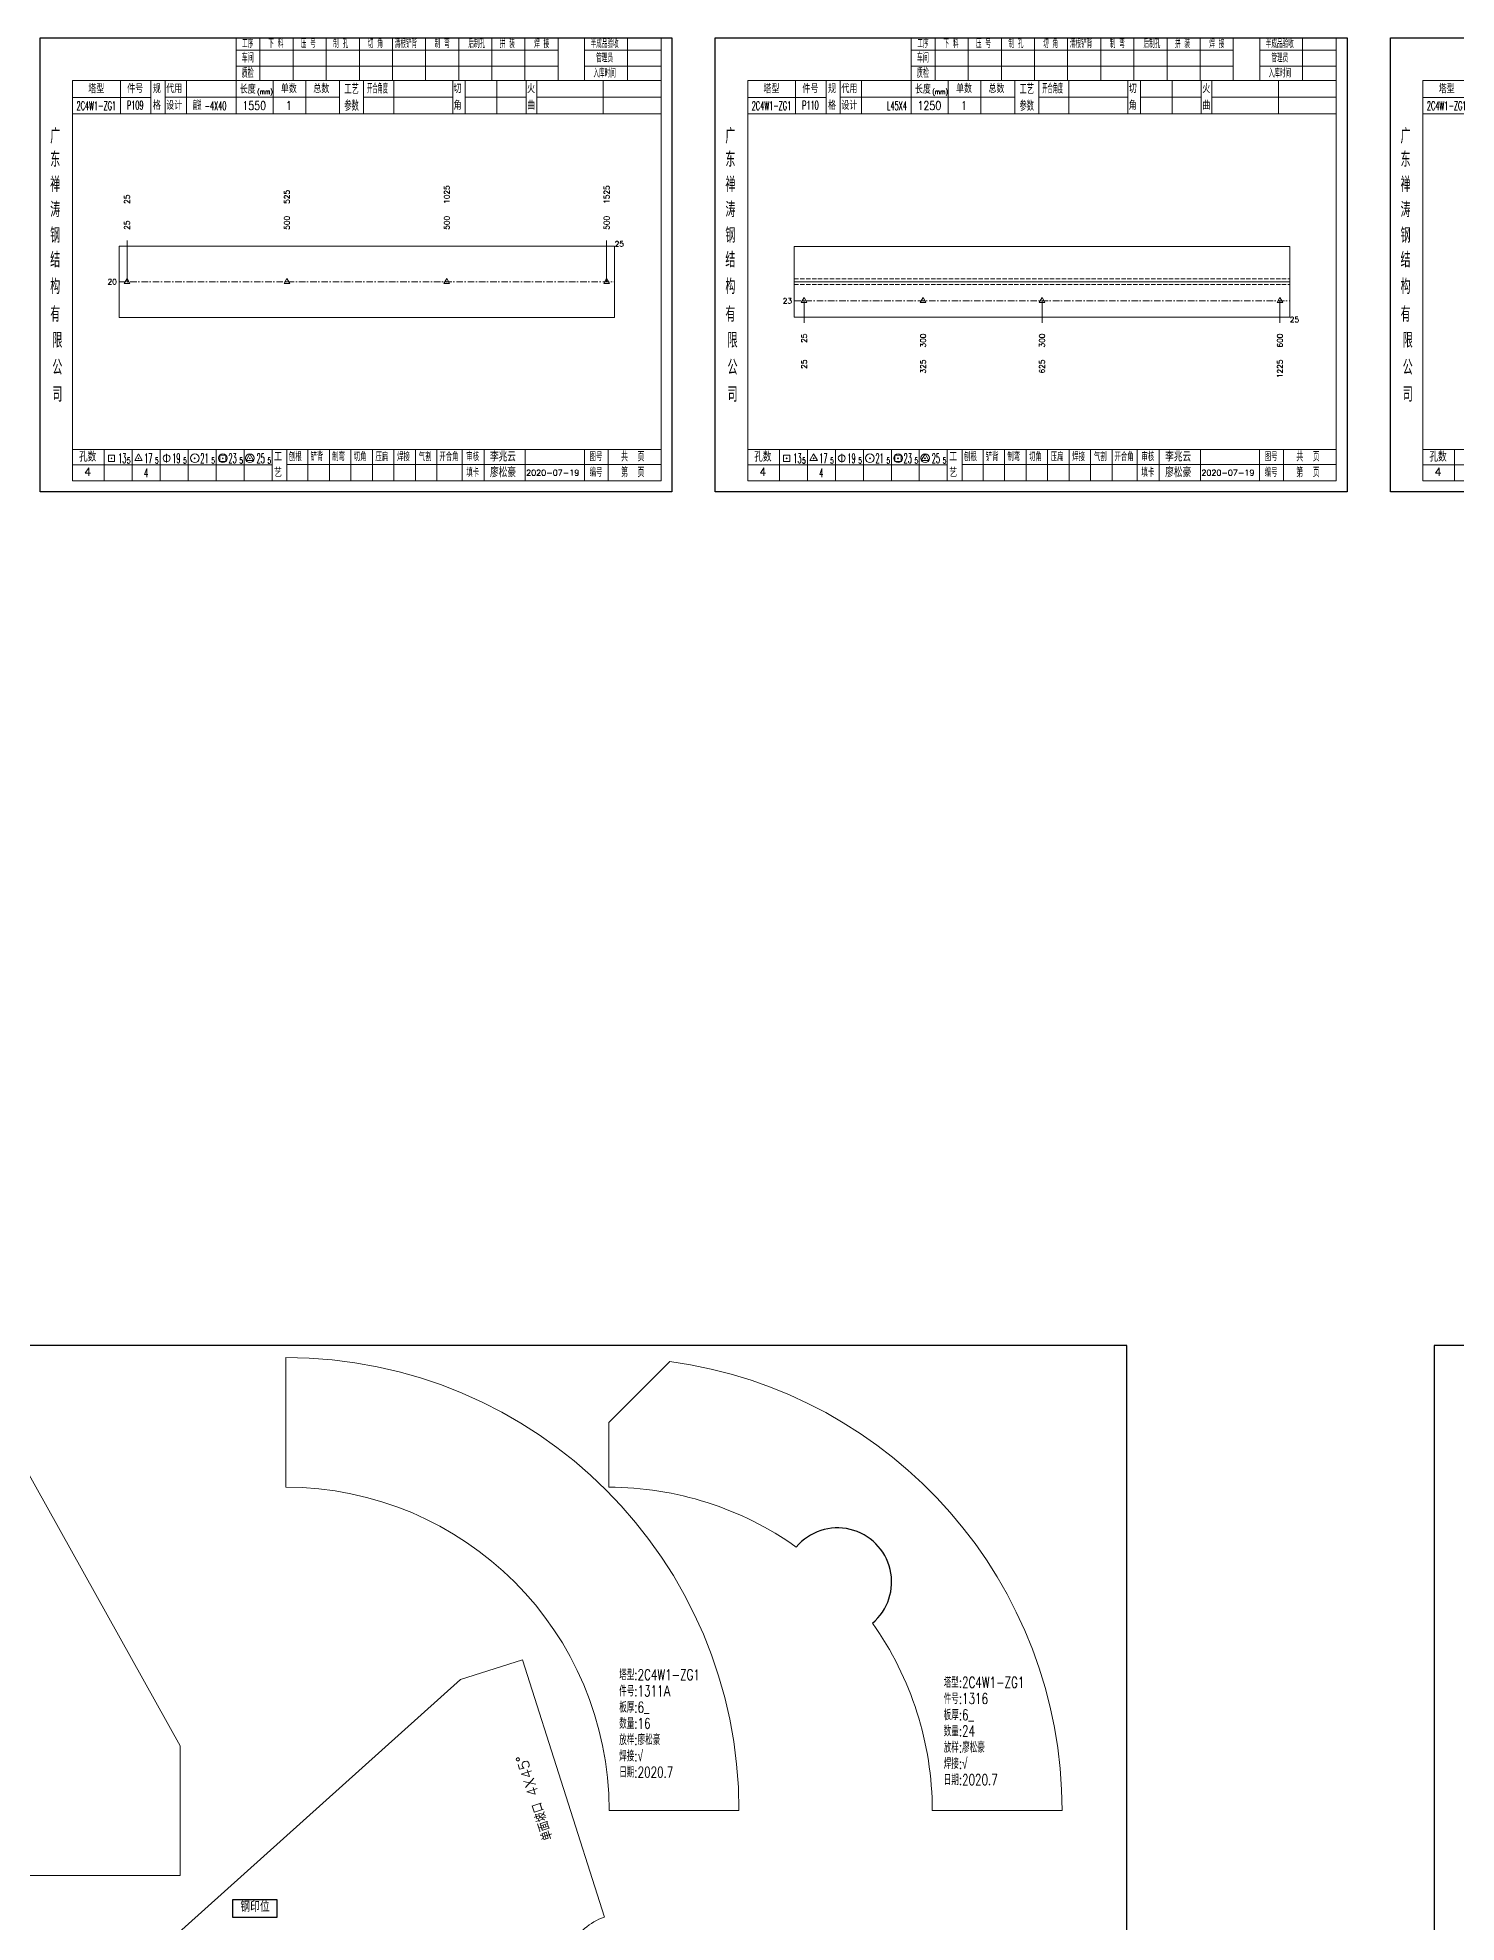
# Model space of a CAD drawing. Extents: x 154981 to 165753, y -86801 to -82885.
# Drawn here: x 158574 to 159230, y -85838 to -84967 of the extents above; entities that cross this region are included whole.
import ezdxf
from ezdxf.enums import TextEntityAlignment as Align

# ---------------------------------------------------------------- set-up
doc = ezdxf.new("R2010")
doc.units = 0
doc.header["$MEASUREMENT"] = 0
for name, pattern in [('一点画线', [5.2, 3, -1, 0.2, -1]), ('虚线', [2.75, 2, -0.75]), ('长虚线', [10, 6, -4])]:
    doc.linetypes.add(name, pattern=pattern)
doc.layers.get('0').update_dxf_attribs({"linetype": 'CONTINUOUS', "lineweight": 25})
for name, color, linetype, lineweight in [('1', 7, 'CONTINUOUS', 25), ('4', 7, 'CONTINUOUS', 25), ('5', 7, 'CONTINUOUS', 25)]:
    doc.layers.add(name, color=color, linetype=linetype, lineweight=lineweight)
doc.styles.get("Standard").update_dxf_attribs({"font": 'simplex.shx', "width": 0.7, "height": 3, "bigfont": 'gbhzfs.shx'})

# ---------------------------------------------------------------- blocks, each defined once
blk = doc.blocks.new('孔17.5')
at = {"layer": '5', "color": 7, "linetype": 'Continuous', "lineweight": 13}
for p, q in [((0, 1), (-0.866, -0.5)), ((-0.1, -0.1), (0.1, 0.1)), ((0.1, -0.1), (-0.1, 0.1)), ((0.866, -0.5), (0, 1)), ((-0.866, -0.5), (0.866, -0.5))]:
    blk.add_line(p, q, dxfattribs=at)
blk = doc.blocks.new('CTJGK')
at = {"color": 6, "linetype": 'Continuous'}
for p, q in [((0, 209.97), (292.13, 209.97)), ((0, 0), (0, 209.97)), ((292.13, 209.97), (292.13, 0)), ((292.13, 0), (0, 0))]:
    blk.add_line(p, q, dxfattribs=at)
blk = doc.blocks.new('PLKM_c9610adf-1f57-4635-859a-d11d2eebc35f', base_point=(158256.75, -88330.96))
at = {"layer": '1', "color": 7, "linetype": 'Continuous', "lineweight": 18}
for p, q in [((157929.68, -88286.21), (157929.68, -88226.21)), ((158139.18, -88435.71), (158079.18, -88435.71))]:
    blk.add_line(p, q, dxfattribs=at)
for radius, start in [(209.5, 360), (149.5, 0)]:
    blk.add_arc((157929.68, -88435.71), radius, start, 90, dxfattribs=at)
at = {"layer": '1', "color": 7, "linetype": 'Continuous', "lineweight": 13, "insert": (158083.82, -88370.41), "char_height": 5, "width": 500, "attachment_point": 1, "line_spacing_factor": 0.9}
blk.add_mtext('塔型:2C4W1-ZG1\\P件号:1311{\\fArial|b0|i0|c0|p32;A}\\P板厚:6_\\P数量:16\\P放样:廖松豪\\P焊接:√\\P日期:2020.7', dxfattribs=at)
blk = doc.blocks.new('板孔21.5')
at = {"layer": '5', "color": 7, "linetype": 'Continuous', "lineweight": 13}
for p, q in [((-0.3, -0.3), (0.3, 0.3)), ((0.3, -0.3), (-0.3, 0.3))]:
    blk.add_line(p, q, dxfattribs=at)
blk.add_circle((0, 0), 1, dxfattribs=at)
blk = doc.blocks.new('PLKM_0cd95ad8-33b7-4c94-bf87-b9692bc8184b', base_point=(157383.19, -88328.53))
at = {"color": 3, "linetype": 'Continuous'}
blk.add_lwpolyline([(157222.83, -88298.34), (157243.28, -88298.34), (157243.28, -88306.73), (157222.83, -88306.73)], close=True, dxfattribs=at)
at = {"layer": '1', "color": 7, "linetype": 'Continuous', "lineweight": 18}
for p, q in [((157368.04, -88221.35), (157045.85, -88375.71)), ((157454.82, -88245.21), (157368.04, -88221.35)), ((157527.6, -88375.71), (157454.82, -88245.21)), ((157045.85, -88375.71), (157045.85, -88435.71)), ((157527.6, -88435.71), (157527.6, -88375.71)), ((157045.85, -88435.71), (157527.6, -88435.71))]:
    blk.add_line(p, q, dxfattribs=at)
at = {"layer": '1', "color": 7, "linetype": 'Continuous', "lineweight": 13, "xscale": 10.75, "yscale": 10.75, "zscale": 10.75}
for p in [(157403.48, -88262.21), (157387.57, -88320.06), (157371.66, -88377.91)]:
    blk.add_blockref('板孔21.5', p, dxfattribs=at)
at = {"layer": '1', "color": 6, "linetype": 'Continuous', "lineweight": 13}
blk.add_text('钢印位', height=5, dxfattribs=at).set_placement((157233.13, -88305.62), align=Align.BOTTOM_CENTER)
at = {"layer": '1', "color": 7, "linetype": 'Continuous', "lineweight": 13}
blk.add_text('单面坡口 6X45%%D', height=5, dxfattribs=at).set_placement((157286.72, -88425.71), align=Align.BOTTOM_CENTER)
at = {"layer": '1', "color": 7, "linetype": 'Continuous', "lineweight": 13, "insert": (157220.53, -88312.67), "char_height": 5, "width": 500, "attachment_point": 1, "line_spacing_factor": 0.9}
blk.add_mtext('塔型:2C4W1-ZG1\\P件号:1310\\P板厚:8_Q345B\\P数量:4\\P放样:廖松豪\\P焊接:√\\P日期:2020.7', dxfattribs=at)
blk = doc.blocks.new('PLKM_81663227-5a35-497c-a842-419af5c90540', base_point=(161473.36, -88331.91))
at = {"color": 3, "linetype": 'Continuous'}
blk.add_arc((161251.69, -88330), 25, 310.20378, 139.79622, dxfattribs=at)
at = {"layer": '1', "color": 7, "linetype": 'Continuous', "lineweight": 18}
for p, q in [((161145.97, -88256.21), (161174.08, -88228.11)), ((161145.97, -88286.21), (161145.97, -88256.21)), ((161355.47, -88435.71), (161295.47, -88435.71))]:
    blk.add_line(p, q, dxfattribs=at)
for radius, start, end in [(209.5, 0, 82.29006), (149.5, 54.59243, 90), (149.5, 0, 35.40757)]:
    blk.add_arc((161145.97, -88435.71), radius, start, end, dxfattribs=at)
at = {"layer": '1', "color": 7, "linetype": 'Continuous', "lineweight": 13, "insert": (161300.74, -88373.93), "char_height": 5, "width": 500, "attachment_point": 1, "line_spacing_factor": 0.9}
blk.add_mtext('塔型:2C4W1-ZG1\\P件号:1316\\P板厚:6_\\P数量:24\\P放样:廖松豪\\P焊接:√\\P日期:2020.7', dxfattribs=at)
blk = doc.blocks.new('板孔17.5')
at = {"layer": '5', "color": 7, "linetype": 'Continuous', "lineweight": 13}
for p, q in [((0, 1), (-0.866, -0.5)), ((0.866, -0.5), (0, 1)), ((-0.3, -0.3), (0.3, 0.3)), ((0.3, -0.3), (-0.3, 0.3)), ((-0.866, -0.5), (0.866, -0.5))]:
    blk.add_line(p, q, dxfattribs=at)
at = {"layer": '5', "color": 7, "linetype": 'Continuous', "lineweight": 0}
blk.add_circle((0, 0), 0.1, dxfattribs=at)
blk = doc.blocks.new('PLKM_ddd8681a-e3f3-47d9-ae84-b75eac748165', base_point=(169710.28, -88295.85))
at = {"color": 3, "linetype": 'Continuous'}
blk.add_lwpolyline([(169503.29, -88266.8), (169523.74, -88266.8), (169523.74, -88275.18), (169503.29, -88275.18)], close=True, dxfattribs=at)
at = {"layer": '1', "color": 7, "linetype": 'Continuous', "lineweight": 18}
for p, q in [((169637.17, -88155.99), (169608.58, -88165.09)), ((169675.07, -88275.03), (169637.17, -88155.99)), ((169608.58, -88165.09), (169418.61, -88335.58)), ((169418.61, -88335.58), (169418.61, -88435.71)), ((169418.61, -88435.71), (169558.4, -88435.71))]:
    blk.add_line(p, q, dxfattribs=at)
for centre, start, end in [((169682.65, -88298.85), 107.65991, 204.49399), ((169583.4, -88435.71), 83.58413, 180)]:
    blk.add_arc(centre, 25, start, end, dxfattribs=at)
blk.add_ellipse((169732.86, -88439.84), major_axis=(-46.7, -142.29), ratio=0.998259, start_param=3.968969, end_param=4.834291, dxfattribs=at)
at = {"layer": '1', "color": 7, "linetype": '长虚线', "lineweight": 13}
for name, p, xscale, yscale, zscale in [('板孔17.5', (169591.86, -88305.68), 8.75, 8.75, 8.75), ('板孔21.5', (169448.61, -88385.58), 10.75, 10.75, 10.75), ('板孔21.5', (169508.61, -88385.58), 10.75, 10.75, 10.75)]:
    blk.add_blockref(name, p, dxfattribs=dict(at, xscale=xscale, yscale=yscale, zscale=zscale))
at = {"layer": '1', "color": 7, "linetype": 'Continuous', "lineweight": 13}
blk.add_text('单面坡口 4X45%%D', height=5, rotation=108, dxfattribs=at).set_placement((169646.59, -88218.54), align=Align.BOTTOM_CENTER)
at = {"layer": '1', "color": 6, "linetype": 'Continuous', "lineweight": 13}
blk.add_text('钢印位', height=5, dxfattribs=at).set_placement((169513.58, -88274.07), align=Align.BOTTOM_CENTER)
at = {"layer": '1', "color": 7, "linetype": 'Continuous', "lineweight": 13}
blk.add_text('单面坡口 4X45%%D', height=5, dxfattribs=at).set_placement((169488.5, -88425.71), align=Align.BOTTOM_CENTER)
at = {"layer": '1', "color": 7, "linetype": 'Continuous', "lineweight": 13, "insert": (169501.94, -88281.8), "char_height": 5, "width": 500, "attachment_point": 1, "line_spacing_factor": 0.9}
blk.add_mtext('塔型:2C4W1-ZG1\\P件号:1343A\\P板厚:6_Q345B\\P数量:2\\P放样:廖松豪\\P焊接:√\\P日期:2020.7', dxfattribs=at)

msp = doc.modelspace()

# ---------------------------------------------------------------- linework, layer by layer
at = {"color": 7, "linetype": 'Continuous', "lineweight": 18}
for p, q in [((158611.52666, -85062.99383), (158611.52666, -85095.99383)), ((158611.52666, -85062.99383), (158840.65666, -85062.99383)), ((158840.65666, -85062.99383), (158840.65666, -85095.99383)), ((158923.65666, -85063.1605), (158923.65666, -85095.82717)), ((158923.65666, -85063.1605), (159152.78666, -85063.1605)), ((159152.78666, -85063.1605), (159152.78666, -85095.82717)), ((158923.65666, -85079.49383), (159152.78666, -85079.49383))]:
    msp.add_line(p, q, dxfattribs=at)
at = {"color": 7, "linetype": 'Continuous', "lineweight": 13}
for p, q in [((158615.22231, -85079.49383), (158615.22231, -85060.49383)), ((158836.96102, -85079.49383), (158836.96102, -85060.49383)), ((158928.23926, -85088.32717), (158928.23926, -85098.49383)), ((159038.22166, -85088.32717), (159038.22166, -85098.49383)), ((159148.20406, -85088.32717), (159148.20406, -85098.49383))]:
    msp.add_line(p, q, dxfattribs=at)
at = {"color": 1, "linetype": '一点画线', "lineweight": 13}
for p, q in [((158611.52666, -85079.49383), (158840.65666, -85079.49383)), ((158923.65666, -85088.32717), (159152.78666, -85088.32717))]:
    msp.add_line(p, q, dxfattribs=at)
at = {"color": 6, "linetype": '虚线', "lineweight": 18}
for p, q in [((158923.65666, -85078.1605), (159152.78666, -85078.1605)), ((158923.65666, -85080.82717), (159152.78666, -85080.82717))]:
    msp.add_line(p, q, dxfattribs=at)
at = {"color": 3, "linetype": 'Continuous'}
for points in [[(157297.75925, -85571.357), (157297.75925, -86801.357), (159077.49628, -86801.357), (159077.49628, -85571.357)], [(159219.58554, -85571.357), (159219.58554, -86801.357), (160281.0105, -86801.357), (160281.0105, -85571.357)]]:
    msp.add_lwpolyline(points, close=True, dxfattribs=at)
at = {"layer": '1', "color": 7, "linetype": 'Continuous', "lineweight": 18}
for p, q in [((158611.52666, -85095.99383), (158840.65666, -85095.99383)), ((158923.65666, -85095.82717), (159152.78666, -85095.82717))]:
    msp.add_line(p, q, dxfattribs=at)
at = {"layer": '4', "color": 1, "linetype": 'Continuous', "lineweight": 18}
for p, q in [((158575.02666, -84966.66733), (158575.02666, -85176.63733)), ((158867.15666, -84966.66733), (158575.02666, -84966.66733)), ((158665.65666, -84966.66733), (158665.65666, -84986.50733)), ((158814.49666, -84972.39733), (158665.65666, -84972.39733)), ((158676.68666, -84966.66733), (158676.68666, -84986.52733)), ((158691.99666, -84966.66733), (158691.99666, -84986.52733)), ((158707.31666, -84966.66733), (158707.31666, -84986.52733)), ((158722.62666, -84966.66733), (158722.62666, -84986.52733)), ((158737.93666, -84966.66733), (158737.93666, -84986.52733)), ((158753.24666, -84966.66733), (158753.24666, -84986.52733)), ((158768.56666, -84966.66733), (158768.56666, -84986.52733)), ((158783.87666, -84966.66733), (158783.87666, -84986.52733)), ((158799.18666, -84966.66733), (158799.18666, -84986.52733)), ((158814.49666, -84966.66733), (158814.49666, -84986.50733)), ((158814.49666, -84966.66733), (158814.49666, -84986.52733)), ((158826.77666, -84966.66733), (158826.77666, -84986.52733)), ((158862.10666, -84972.39733), (158826.77666, -84972.39733)), ((158846.52666, -84966.66733), (158846.52666, -84986.52733)), ((158862.10666, -84966.66733), (158862.10666, -84986.52733)), ((158867.15666, -84996.46733), (158867.15666, -84966.66733)), ((158887.15666, -84966.66733), (158887.15666, -85176.63733)), ((159179.28666, -84966.66733), (158887.15666, -84966.66733)), ((158977.78666, -84966.66733), (158977.78666, -84986.50733)), ((159126.62666, -84972.39733), (158977.78666, -84972.39733)), ((158988.81666, -84966.66733), (158988.81666, -84986.52733)), ((159004.12666, -84966.66733), (159004.12666, -84986.52733)), ((159019.44666, -84966.66733), (159019.44666, -84986.52733)), ((159034.75666, -84966.66733), (159034.75666, -84986.52733)), ((159050.06666, -84966.66733), (159050.06666, -84986.52733)), ((159065.37666, -84966.66733), (159065.37666, -84986.52733)), ((159080.69666, -84966.66733), (159080.69666, -84986.52733)), ((159096.00666, -84966.66733), (159096.00666, -84986.52733)), ((159111.31666, -84966.66733), (159111.31666, -84986.52733)), ((159126.62666, -84966.66733), (159126.62666, -84986.50733)), ((159126.62666, -84966.66733), (159126.62666, -84986.52733)), ((159138.90666, -84966.66733), (159138.90666, -84986.52733)), ((159174.23666, -84972.39733), (159138.90666, -84972.39733)), ((159158.65666, -84966.66733), (159158.65666, -84986.52733)), ((159174.23666, -84966.66733), (159174.23666, -84986.52733)), ((159179.28666, -84996.46733), (159179.28666, -84966.66733)), ((159199.28666, -84966.66733), (159199.28666, -85176.63733)), ((159491.41666, -84966.66733), (159199.28666, -84966.66733)), ((158814.49666, -84979.87733), (158665.65666, -84979.87733)), ((158862.10666, -84979.87733), (158826.77666, -84979.87733)), ((159126.62666, -84979.87733), (158977.78666, -84979.87733)), ((159174.23666, -84979.87733), (159138.90666, -84979.87733)), ((158590.03666, -84986.52733), (158590.03666, -85171.58733)), ((158862.10666, -84986.52733), (158590.03666, -84986.52733)), ((158612.15666, -84986.51733), (158612.15666, -85001.93733)), ((158626.30666, -85001.93733), (158626.30666, -84986.52733)), ((158632.80666, -85001.93733), (158632.80666, -84986.52733)), ((158642.67666, -84986.52733), (158642.67666, -85001.93733)), ((158665.65666, -84986.50733), (158665.65666, -85001.93733)), ((158682.77666, -84986.52733), (158682.77666, -85001.93733)), ((158697.82666, -84986.52733), (158697.82666, -85001.93733)), ((158713.52666, -84986.52733), (158713.52666, -85001.93733)), ((158724.58666, -84986.52733), (158724.58666, -85001.93733)), ((158738.53666, -84986.52733), (158738.53666, -85001.93733)), ((158765.83666, -84986.52733), (158765.83666, -85001.93733)), ((158771.59666, -84986.52733), (158771.59666, -85001.93733)), ((158786.21666, -84986.52733), (158786.21666, -85001.93733)), ((158799.67666, -84986.52733), (158799.67666, -85001.93733)), ((158804.66666, -84986.52733), (158804.66666, -85001.93733)), ((158835.40666, -84986.52733), (158835.40666, -85001.93733)), ((158862.10666, -85171.58733), (158862.10666, -84986.52733)), ((158902.16666, -84986.52733), (158902.16666, -85171.58733)), ((159174.23666, -84986.52733), (158902.16666, -84986.52733)), ((158924.28666, -84986.51733), (158924.28666, -85001.93733)), ((158938.43666, -85001.93733), (158938.43666, -84986.52733)), ((158944.93666, -85001.93733), (158944.93666, -84986.52733)), ((158954.80666, -84986.52733), (158954.80666, -85001.93733)), ((158977.78666, -84986.50733), (158977.78666, -85001.93733)), ((158994.90666, -84986.52733), (158994.90666, -85001.93733)), ((159009.95666, -84986.52733), (159009.95666, -85001.93733)), ((159025.65666, -84986.52733), (159025.65666, -85001.93733)), ((159036.71666, -84986.52733), (159036.71666, -85001.93733)), ((159050.66666, -84986.52733), (159050.66666, -85001.93733)), ((159077.96666, -84986.52733), (159077.96666, -85001.93733)), ((159083.72666, -84986.52733), (159083.72666, -85001.93733)), ((159098.34666, -84986.52733), (159098.34666, -85001.93733)), ((159111.80666, -84986.52733), (159111.80666, -85001.93733)), ((159116.79666, -84986.52733), (159116.79666, -85001.93733)), ((159147.53666, -84986.52733), (159147.53666, -85001.93733)), ((159174.23666, -85171.58733), (159174.23666, -84986.52733)), ((159214.29666, -84986.52733), (159214.29666, -85171.58733)), ((159486.36666, -84986.52733), (159214.29666, -84986.52733)), ((158626.30666, -84994.28733), (158590.03666, -84994.28733)), ((158713.52666, -84994.23733), (158632.80666, -84994.23733)), ((158724.58666, -84994.23733), (158765.83666, -84994.23733)), ((158771.59666, -84994.23733), (158799.67666, -84994.23733)), ((158804.66666, -84994.23733), (158862.28666, -84994.23733)), ((158867.15666, -85176.63733), (158867.15666, -84996.46733)), ((158938.43666, -84994.28733), (158902.16666, -84994.28733)), ((159025.65666, -84994.23733), (158944.93666, -84994.23733)), ((159036.71666, -84994.23733), (159077.96666, -84994.23733)), ((159083.72666, -84994.23733), (159111.80666, -84994.23733)), ((159116.79666, -84994.23733), (159174.41666, -84994.23733)), ((159179.28666, -85176.63733), (159179.28666, -84996.46733)), ((159250.56666, -84994.28733), (159214.29666, -84994.28733)), ((158862.28666, -85001.93733), (158590.03666, -85001.93733)), ((159174.41666, -85001.93733), (158902.16666, -85001.93733)), ((159486.54666, -85001.93733), (159214.29666, -85001.93733)), ((158590.03666, -85157.05733), (158862.10666, -85157.05733)), ((158682.28666, -85164.18733), (158590.03666, -85164.18733)), ((158604.72666, -85157.05733), (158604.72666, -85171.58733)), ((158617.65666, -85171.58733), (158617.65666, -85157.05733)), ((158630.58666, -85157.05733), (158630.58666, -85171.58733)), ((158643.50666, -85171.58733), (158643.50666, -85157.05733)), ((158656.43666, -85157.05733), (158656.43666, -85171.58733)), ((158669.36666, -85171.58733), (158669.36666, -85157.05733)), ((158682.28666, -85171.58733), (158682.28666, -85157.05733)), ((158689.11666, -85164.02733), (158862.10666, -85164.02733)), ((158689.15666, -85171.58733), (158689.15666, -85157.05733)), ((158698.81666, -85171.58733), (158698.81666, -85157.05733)), ((158708.75666, -85171.58733), (158708.75666, -85157.05733)), ((158718.69666, -85171.58733), (158718.69666, -85157.05733)), ((158728.64666, -85171.58733), (158728.64666, -85157.05733)), ((158738.58666, -85171.58733), (158738.58666, -85157.05733)), ((158748.52666, -85171.58733), (158748.52666, -85157.05733)), ((158758.47666, -85171.58733), (158758.47666, -85157.05733)), ((158770.11666, -85171.58733), (158770.11666, -85157.05733)), ((158780.26666, -85171.58733), (158780.26666, -85157.05733)), ((158799.32666, -85171.58733), (158799.32666, -85157.05733)), ((158826.70666, -85171.58733), (158826.70666, -85157.05733)), ((158837.66666, -85171.58733), (158837.66666, -85157.05733)), ((158902.16666, -85157.05733), (159174.23666, -85157.05733)), ((158994.41666, -85164.18733), (158902.16666, -85164.18733)), ((158916.85666, -85157.05733), (158916.85666, -85171.58733)), ((158929.78666, -85171.58733), (158929.78666, -85157.05733)), ((158942.71666, -85157.05733), (158942.71666, -85171.58733)), ((158955.63666, -85171.58733), (158955.63666, -85157.05733)), ((158968.56666, -85157.05733), (158968.56666, -85171.58733)), ((158981.49666, -85171.58733), (158981.49666, -85157.05733)), ((158994.41666, -85171.58733), (158994.41666, -85157.05733)), ((159001.24666, -85164.02733), (159174.23666, -85164.02733)), ((159001.28666, -85171.58733), (159001.28666, -85157.05733)), ((159010.94666, -85171.58733), (159010.94666, -85157.05733)), ((159020.88666, -85171.58733), (159020.88666, -85157.05733)), ((159030.82666, -85171.58733), (159030.82666, -85157.05733)), ((159040.77666, -85171.58733), (159040.77666, -85157.05733)), ((159050.71666, -85171.58733), (159050.71666, -85157.05733)), ((159060.65666, -85171.58733), (159060.65666, -85157.05733)), ((159070.60666, -85171.58733), (159070.60666, -85157.05733)), ((159082.24666, -85171.58733), (159082.24666, -85157.05733)), ((159092.39666, -85171.58733), (159092.39666, -85157.05733)), ((159111.45666, -85171.58733), (159111.45666, -85157.05733)), ((159138.83666, -85171.58733), (159138.83666, -85157.05733)), ((159149.79666, -85171.58733), (159149.79666, -85157.05733)), ((159214.29666, -85157.05733), (159486.36666, -85157.05733)), ((159306.54666, -85164.18733), (159214.29666, -85164.18733)), ((159228.98666, -85157.05733), (159228.98666, -85171.58733)), ((158590.03666, -85171.58733), (158862.10666, -85171.58733)), ((158902.16666, -85171.58733), (159174.23666, -85171.58733)), ((159214.29666, -85171.58733), (159486.36666, -85171.58733)), ((158575.02666, -85176.63733), (158867.15666, -85176.63733)), ((158887.15666, -85176.63733), (159179.28666, -85176.63733)), ((159199.28666, -85176.63733), (159491.41666, -85176.63733))]:
    msp.add_line(p, q, dxfattribs=at)
at = {"layer": '4', "color": 7, "linetype": 'Continuous', "lineweight": 13}
for p, q in [((158606.61266, -85162.55133), (158606.61266, -85159.72333)), ((158606.61266, -85159.72333), (158609.44066, -85159.72333)), ((158609.44066, -85162.55133), (158606.61266, -85162.55133)), ((158607.82666, -85161.33733), (158608.22666, -85160.93733)), ((158608.22666, -85161.33733), (158607.82666, -85160.93733)), ((158609.44066, -85159.72333), (158609.44066, -85162.55133)), ((158620.52666, -85159.13733), (158618.79466, -85162.13733)), ((158618.79466, -85162.13733), (158622.25866, -85162.13733)), ((158620.32666, -85161.33733), (158620.72666, -85160.93733)), ((158620.72666, -85161.33733), (158620.32666, -85160.93733)), ((158622.25866, -85162.13733), (158620.52666, -85159.13733)), ((158633.52666, -85159.13733), (158633.52666, -85163.13733)), ((158646.32666, -85161.33733), (158646.72666, -85160.93733)), ((158646.72666, -85161.33733), (158646.32666, -85160.93733)), ((158658.11266, -85162.55133), (158658.11266, -85159.72333)), ((158658.11266, -85159.72333), (158660.94066, -85159.72333)), ((158660.94066, -85162.55133), (158658.11266, -85162.55133)), ((158659.32666, -85161.33733), (158659.72666, -85160.93733)), ((158659.72666, -85161.33733), (158659.32666, -85160.93733)), ((158660.94066, -85159.72333), (158660.94066, -85162.55133)), ((158672.02666, -85159.13733), (158670.29466, -85162.13733)), ((158670.29466, -85162.13733), (158673.75866, -85162.13733)), ((158671.82666, -85161.33733), (158672.22666, -85160.93733)), ((158672.22666, -85161.33733), (158671.82666, -85160.93733)), ((158673.75866, -85162.13733), (158672.02666, -85159.13733)), ((158918.74266, -85162.55133), (158918.74266, -85159.72333)), ((158918.74266, -85159.72333), (158921.57066, -85159.72333)), ((158921.57066, -85162.55133), (158918.74266, -85162.55133)), ((158919.95666, -85161.33733), (158920.35666, -85160.93733)), ((158920.35666, -85161.33733), (158919.95666, -85160.93733)), ((158921.57066, -85159.72333), (158921.57066, -85162.55133)), ((158932.65666, -85159.13733), (158930.92466, -85162.13733)), ((158930.92466, -85162.13733), (158934.38866, -85162.13733)), ((158932.45666, -85161.33733), (158932.85666, -85160.93733)), ((158932.85666, -85161.33733), (158932.45666, -85160.93733)), ((158934.38866, -85162.13733), (158932.65666, -85159.13733)), ((158945.65666, -85159.13733), (158945.65666, -85163.13733)), ((158958.45666, -85161.33733), (158958.85666, -85160.93733)), ((158958.85666, -85161.33733), (158958.45666, -85160.93733)), ((158970.24266, -85162.55133), (158970.24266, -85159.72333)), ((158970.24266, -85159.72333), (158973.07066, -85159.72333)), ((158973.07066, -85162.55133), (158970.24266, -85162.55133)), ((158971.45666, -85161.33733), (158971.85666, -85160.93733)), ((158971.85666, -85161.33733), (158971.45666, -85160.93733)), ((158973.07066, -85159.72333), (158973.07066, -85162.55133)), ((158984.15666, -85159.13733), (158982.42466, -85162.13733)), ((158982.42466, -85162.13733), (158985.88866, -85162.13733)), ((158983.95666, -85161.33733), (158984.35666, -85160.93733)), ((158984.35666, -85161.33733), (158983.95666, -85160.93733)), ((158985.88866, -85162.13733), (158984.15666, -85159.13733))]:
    msp.add_line(p, q, dxfattribs=at)
for centre, radius in [((158633.52666, -85161.13733), 1.6), ((158646.52666, -85161.13733), 2), ((158659.52666, -85161.13733), 2), ((158672.02666, -85161.13733), 2), ((158945.65666, -85161.13733), 1.6), ((158958.65666, -85161.13733), 2), ((158971.65666, -85161.13733), 2), ((158984.15666, -85161.13733), 2)]:
    msp.add_circle(centre, radius, dxfattribs=at)

# ---------------------------------------------------------------- block references
at = {"color": 0, "linetype": 'Continuous'}
for p in [(158575.02666, -85176.63733), (158887.15666, -85176.63733), (159199.28666, -85176.63733)]:
    msp.add_blockref('CTJGK', p, dxfattribs=at)
at = {"color": 4, "linetype": 'Continuous', "lineweight": 9, "xscale": 1.5, "yscale": 1.5, "zscale": 1.5}
for p in [(158615.22231, -85079.49383), (158689.13521, -85079.49383), (158763.04812, -85079.49383), (158836.96102, -85079.49383)]:
    msp.add_blockref('孔17.5', p, dxfattribs=at)
at = {"color": 3, "linetype": 'Continuous'}
for name, p in [('PLKM_c9610adf-1f57-4635-859a-d11d2eebc35f', (159015.69304, -85681.607)), ('PLKM_81663227-5a35-497c-a842-419af5c90540', (159165.37579, -85682.55395)), ('PLKM_0cd95ad8-33b7-4c94-bf87-b9692bc8184b', (158495.4224, -85709.17671)), ('PLKM_ddd8681a-e3f3-47d9-ae84-b75eac748165', (158871.09286, -85856.4972))]:
    msp.add_blockref(name, p, dxfattribs=at)
at = {"layer": '1', "color": 4, "linetype": 'Continuous', "lineweight": 9, "xscale": 1.5, "yscale": 1.5, "zscale": 1.5}
for p in [(158928.23926, -85088.32717), (158983.23046, -85088.32717), (159038.22166, -85088.32717), (159148.20406, -85088.32717)]:
    msp.add_blockref('孔17.5', p, dxfattribs=at)

# ---------------------------------------------------------------- texts
at = {"color": 7, "linetype": 'Continuous', "lineweight": 13}
for s, p in [('25', (158615.22231, -85043.49383)), ('525', (158689.13521, -85043.49383)), ('1025', (158763.04812, -85043.49383)), ('1525', (158836.96102, -85043.49383))]:
    msp.add_text(s, height=2.5, rotation=90, dxfattribs=at).set_placement(p, align=Align.MIDDLE_LEFT)
at = {"color": 4, "linetype": 'Continuous', "lineweight": 9}
for s, p in [('25', (158615.22231, -85055.49383)), ('500', (158689.13521, -85055.49383)), ('500', (158763.04812, -85055.49383)), ('500', (158836.96102, -85055.49383))]:
    msp.add_text(s, height=2.5, rotation=90, dxfattribs=at).set_placement(p, align=Align.MIDDLE_LEFT)
at = {"color": 7, "linetype": 'Continuous', "lineweight": 13}
msp.add_text('25', height=2.5, dxfattribs=at).set_placement((158840.65666, -85061.99383), align=Align.MIDDLE_LEFT)
for s, p in [('20', (158610.52666, -85079.49383)), ('23', (158922.65666, -85088.32717))]:
    msp.add_text(s, height=2.5, dxfattribs=at).set_placement(p, align=Align.MIDDLE_RIGHT)
at = {"layer": '1', "color": 4, "linetype": 'Continuous', "lineweight": 9}
for s, p in [('25', (158928.23926, -85103.49383)), ('300', (158983.23046, -85103.49383)), ('300', (159038.22166, -85103.49383)), ('600', (159148.20406, -85103.49383))]:
    msp.add_text(s, height=2.5, rotation=90, dxfattribs=at).set_placement(p, align=Align.MIDDLE_RIGHT)
at = {"layer": '1', "color": 7, "linetype": 'Continuous', "lineweight": 13}
msp.add_text('25', height=2.5, dxfattribs=at).set_placement((159152.78666, -85096.99383), align=Align.MIDDLE_LEFT)
for s, p in [('25', (158928.23926, -85115.49383)), ('325', (158983.23046, -85115.49383)), ('625', (159038.22166, -85115.49383)), ('1225', (159148.20406, -85115.49383))]:
    msp.add_text(s, height=2.5, rotation=90, dxfattribs=at).set_placement(p, align=Align.MIDDLE_RIGHT)
at = {"layer": '4', "color": 1, "linetype": 'Continuous', "lineweight": 25}
for s, height, width, p in [('工序', 3.7, 0.7, (158671.02666, -84969.53733)), ('下 料', 3.7, 0.7, (158684.02666, -84969.53733)), ('压 号', 3.7, 0.7, (158699.02666, -84969.53733)), ('制 孔', 3.7, 0.7, (158714.02666, -84969.53733)), ('切 角', 3.7, 0.7, (158730.02666, -84969.53733)), ('清根铲背 ', 3.7, 0.7, (158745.02666, -84969.53733)), (' 制 弯', 3.7, 0.7, (158760.02666, -84969.53733)), (' 后制孔', 3.7, 0.7, (158776.02666, -84969.53733)), ('拼 装', 3.7, 0.7, (158791.02666, -84969.53733)), (' 焊 接', 3.7, 0.7, (158806.02666, -84969.53733)), ('半成品验收', 3.7, 0.7, (158836.02666, -84969.53733)), ('工序', 3.7, 0.7, (158983.15666, -84969.53733)), ('下 料', 3.7, 0.7, (158996.15666, -84969.53733)), ('压 号', 3.7, 0.7, (159011.15666, -84969.53733)), ('制 孔', 3.7, 0.7, (159026.15666, -84969.53733)), ('切 角', 3.7, 0.7, (159042.15666, -84969.53733)), ('清根铲背 ', 3.7, 0.7, (159057.15666, -84969.53733)), (' 制 弯', 3.7, 0.7, (159072.15666, -84969.53733)), (' 后制孔', 3.7, 0.7, (159088.15666, -84969.53733)), ('拼 装', 3.7, 0.7, (159103.15666, -84969.53733)), (' 焊 接', 3.7, 0.7, (159118.15666, -84969.53733)), ('半成品验收', 3.7, 0.7, (159148.15666, -84969.53733)), ('质检', 4, 0.7, (158671.02666, -84983.19733)), ('车间', 4, 0.7, (158671.02666, -84976.13733)), ('入库时间', 3.7, 0.7, (158836.02666, -84983.19733)), ('管理员', 3.7, 0.7, (158836.02666, -84976.13733)), ('质检', 4, 0.7, (158983.15666, -84983.19733)), ('车间', 4, 0.7, (158983.15666, -84976.13733)), ('入库时间', 3.7, 0.7, (159148.15666, -84983.19733)), ('管理员', 3.7, 0.7, (159148.15666, -84976.13733)), ('(mm)', 2.24, 0.7, (158679.02666, -84991.63733)), ('工艺', 4.8, 0.7, (158719.02666, -84990.37733)), ('开合角度', 4, 0.6, (158731.02666, -84990.37733)), ('(mm)', 2.24, 0.7, (158991.15666, -84991.63733)), ('工艺', 4.8, 0.7, (159031.15666, -84990.37733)), ('开合角度', 4, 0.6, (159043.15666, -84990.37733)), ('2C4W1-ZG1', 4, 0.5, (158601.02666, -84998.11733)), ('P109', 4, 0.5, (158619.02666, -84997.86733)), ('1550', 4, 0.8, (158674.02666, -84998.08733)), ('1', 4, 0.8, (158690.02666, -84998.08733)), ('参数', 4.8, 0.7, (158719.02666, -84998.08733)), ('2C4W1-ZG1', 4, 0.5, (158913.15666, -84998.11733)), ('P110', 4, 0.5, (158931.15666, -84997.86733)), ('L45X4', 4, 0.5, (158971.15666, -84998.13733)), ('1250', 4, 0.8, (158986.15666, -84998.08733)), ('1', 4, 0.8, (159002.15666, -84998.08733)), ('参数', 4.8, 0.7, (159031.15666, -84998.08733)), ('2C4W1-ZG1', 4, 0.5, (159225.28666, -84998.11733)), ('广', 6.96, 0.7, (158582.02666, -85012.16733)), ('广', 6.96, 0.7, (158894.15666, -85012.16733)), ('广', 6.96, 0.7, (159206.28666, -85012.16733)), ('东', 6.96, 0.7, (158582.02666, -85022.95733)), ('东', 6.96, 0.7, (158894.15666, -85022.95733)), ('东', 6.96, 0.7, (159206.28666, -85022.95733)), ('禅', 6.96, 0.7, (158582.02666, -85034.54733)), ('禅', 6.96, 0.7, (158894.15666, -85034.54733)), ('禅', 6.96, 0.7, (159206.28666, -85034.54733)), ('涛', 6.96, 0.7, (158582.02666, -85046.14733)), ('涛', 6.96, 0.7, (158894.15666, -85046.14733)), ('涛', 6.96, 0.7, (159206.28666, -85046.14733)), ('钢', 6.96, 0.7, (158582.02666, -85058.03733)), ('钢', 6.96, 0.7, (158894.15666, -85058.03733)), ('钢', 6.96, 0.7, (159206.28666, -85058.03733)), ('结', 6.96, 0.7, (158582.02666, -85069.34733)), ('结', 6.96, 0.7, (158894.15666, -85069.34733)), ('结', 6.96, 0.7, (159206.28666, -85069.34733)), ('构', 6.96, 0.7, (158582.02666, -85081.72733)), ('构', 6.96, 0.7, (158894.15666, -85081.72733)), ('构', 6.96, 0.7, (159206.28666, -85081.72733)), ('有', 6.96, 0.7, (158582.02666, -85094.53733)), ('有', 6.96, 0.7, (158894.15666, -85094.53733)), ('有', 6.96, 0.7, (159206.28666, -85094.53733)), ('限', 6.96, 0.7, (158583.02666, -85106.53733)), ('限', 6.96, 0.7, (158895.15666, -85106.53733)), ('限', 6.96, 0.7, (159207.28666, -85106.53733)), ('公', 6.96, 0.7, (158583.02666, -85119.07733)), ('公', 6.96, 0.7, (158895.15666, -85119.07733)), ('公', 6.96, 0.7, (159207.28666, -85119.07733)), ('司', 6.96, 0.7, (158583.02666, -85131.55733)), ('司', 6.96, 0.7, (158895.15666, -85131.55733)), ('司', 6.96, 0.7, (159207.28666, -85131.55733)), ('13', 4.47, 0.5, (158613.02666, -85161.13733)), ('5', 2.68, 0.6, (158616.02666, -85162.13733)), ('17', 4.47, 0.5, (158625.02666, -85161.13733)), ('5', 2.68, 0.6, (158629.02666, -85162.13733)), ('19', 4.47, 0.5, (158638.02666, -85161.13733)), ('5', 2.68, 0.6, (158642.02666, -85162.13733)), ('21', 4.47, 0.5, (158651.02666, -85161.13733)), ('5', 2.68, 0.6, (158655.02666, -85162.13733)), ('23', 4.47, 0.5, (158664.02666, -85161.13733)), ('5', 2.68, 0.6, (158668.02666, -85162.13733)), ('25', 4.47, 0.5, (158677.02666, -85161.13733)), ('5', 2.68, 0.6, (158681.02666, -85162.13733)), ('刨根', 3.7, 0.8, (158693.02666, -85160.53733)), ('铲背', 3.7, 0.8, (158703.02666, -85160.53733)), ('制弯', 3.7, 0.8, (158713.02666, -85160.53733)), ('切角', 3.7, 0.8, (158723.02666, -85160.53733)), ('压扁', 3.7, 0.8, (158733.02666, -85160.53733)), ('焊接', 3.7, 0.8, (158743.02666, -85160.53733)), ('气割', 3.7, 0.8, (158753.02666, -85160.53733)), ('开合角', 3.7, 0.8, (158764.02666, -85160.53733)), ('审核', 3.7, 0.8, (158775.02666, -85160.53733)), ('图号', 3.7, 0.8, (158832.02666, -85160.53733)), ('共  页', 4, 0.8, (158849.02666, -85160.53733)), ('13', 4.47, 0.5, (158925.15666, -85161.13733)), ('5', 2.68, 0.6, (158928.15666, -85162.13733)), ('17', 4.47, 0.5, (158937.15666, -85161.13733)), ('5', 2.68, 0.6, (158941.15666, -85162.13733)), ('19', 4.47, 0.5, (158950.15666, -85161.13733)), ('5', 2.68, 0.6, (158954.15666, -85162.13733)), ('21', 4.47, 0.5, (158963.15666, -85161.13733)), ('5', 2.68, 0.6, (158967.15666, -85162.13733)), ('23', 4.47, 0.5, (158976.15666, -85161.13733)), ('5', 2.68, 0.6, (158980.15666, -85162.13733)), ('25', 4.47, 0.5, (158989.15666, -85161.13733)), ('5', 2.68, 0.6, (158993.15666, -85162.13733)), ('刨根', 3.7, 0.8, (159005.15666, -85160.53733)), ('铲背', 3.7, 0.8, (159015.15666, -85160.53733)), ('制弯', 3.7, 0.8, (159025.15666, -85160.53733)), ('切角', 3.7, 0.8, (159035.15666, -85160.53733)), ('压扁', 3.7, 0.8, (159045.15666, -85160.53733)), ('焊接', 3.7, 0.8, (159055.15666, -85160.53733)), ('气割', 3.7, 0.8, (159065.15666, -85160.53733)), ('开合角', 3.7, 0.8, (159076.15666, -85160.53733)), ('审核', 3.7, 0.8, (159087.15666, -85160.53733)), ('图号', 3.7, 0.8, (159144.15666, -85160.53733)), ('共  页', 4, 0.8, (159161.15666, -85160.53733)), ('4', 4, 0.5, (158624.02666, -85167.88733)), ('填卡', 3.7, 0.8, (158775.02666, -85167.80733)), ('编号', 3.7, 0.8, (158832.02666, -85167.80733)), ('第  页', 4, 0.8, (158849.02666, -85167.80733)), ('4', 4, 0.5, (158936.15666, -85167.88733)), ('填卡', 3.7, 0.8, (159087.15666, -85167.80733)), ('编号', 3.7, 0.8, (159144.15666, -85167.80733)), ('第  页', 4, 0.8, (159161.15666, -85167.80733))]:
    msp.add_text(s, height=height, dxfattribs=dict(at, width=width)).set_placement(p, align=Align.MIDDLE_CENTER)
for s, height, p in [('塔型', 3.7, (158601.02666, -84990.40733)), ('件号', 3.7, (158619.02666, -84990.40733)), ('规', 3.7, (158629.02666, -84990.37733)), ('代用', 3.7, (158637.02666, -84990.37733)), ('长度', 3.7, (158671.02666, -84990.63733)), ('单数', 3.7, (158690.02666, -84990.37733)), ('总数', 3.7, (158705.02666, -84990.37733)), ('切', 3.7, (158768.02666, -84990.37733)), ('火', 3.7, (158802.02666, -84990.37733)), ('塔型', 3.7, (158913.15666, -84990.40733)), ('件号', 3.7, (158931.15666, -84990.40733)), ('规', 3.7, (158941.15666, -84990.37733)), ('代用', 3.7, (158949.15666, -84990.37733)), ('长度', 3.7, (158983.15666, -84990.63733)), ('单数', 3.7, (159002.15666, -84990.37733)), ('总数', 3.7, (159017.15666, -84990.37733)), ('切', 3.7, (159080.15666, -84990.37733)), ('火', 3.7, (159114.15666, -84990.37733)), ('塔型', 3.7, (159225.28666, -84990.40733)), ('格', 3.7, (158629.02666, -84998.08733)), ('设计', 3.7, (158637.02666, -84998.08733)), ('角', 3.7, (158768.02666, -84998.08733)), ('曲', 3.7, (158802.02666, -84998.08733)), ('格', 3.7, (158941.15666, -84998.08733)), ('设计', 3.7, (158949.15666, -84998.08733)), ('角', 3.7, (159080.15666, -84998.08733)), ('曲', 3.7, (159114.15666, -84998.08733)), ('孔数', 4, (158597.02666, -85160.61733)), ('工', 3.7, (158685.02666, -85160.53733)), ('李兆云', 4, (158789.02666, -85160.53733)), ('孔数', 4, (158909.15666, -85160.61733)), ('工', 3.7, (158997.15666, -85160.53733)), ('李兆云', 4, (159101.15666, -85160.53733)), ('孔数', 4, (159221.28666, -85160.61733)), ('4', 3.7, (158597.02666, -85167.44733)), ('艺', 3.7, (158685.02666, -85167.88733)), ('廖松豪', 4, (158789.02666, -85167.80733)), ('2020-07-19', 2.7, (158812.02666, -85167.80733)), ('4', 3.7, (158909.15666, -85167.44733)), ('艺', 3.7, (158997.15666, -85167.88733)), ('廖松豪', 4, (159101.15666, -85167.80733)), ('2020-07-19', 2.7, (159124.15666, -85167.80733)), ('4', 3.7, (159221.28666, -85167.44733))]:
    msp.add_text(s, height=height, dxfattribs=at).set_placement(p, align=Align.MIDDLE_CENTER)
at = {"layer": '4', "color": 4, "linetype": 'Continuous', "lineweight": 25, "width": 0.5}
msp.add_text('扁铁 -4X40', height=4, dxfattribs=at).set_placement((158653.39589, -84998.13732), align=Align.MIDDLE_CENTER)

doc.saveas('drawing.dxf')
